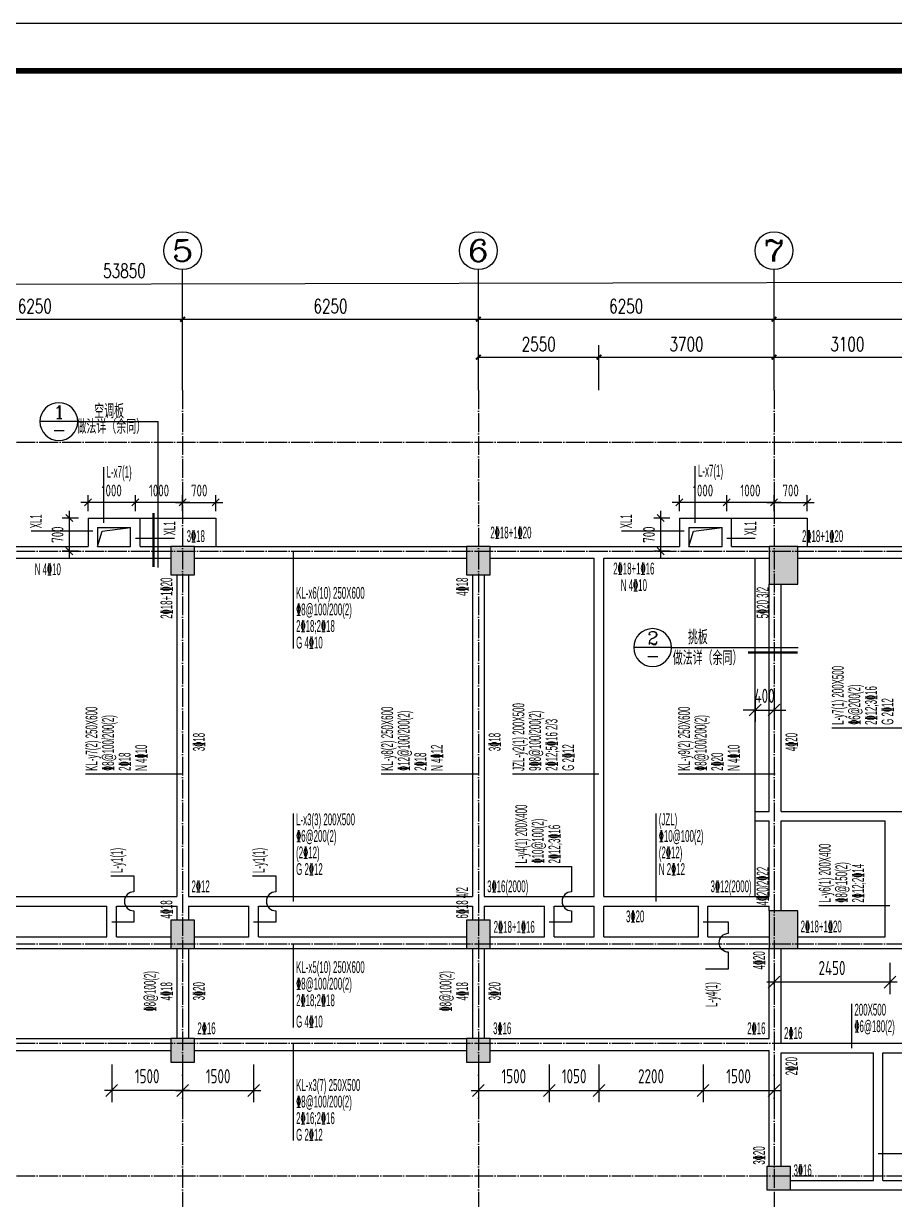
# Model space of a CAD drawing. Extents: x -441005 to 725361, y -182459 to 319313.
# Drawn here: x 317736 to 336146, y -163800 to -138950 of the extents above; entities that cross this region are included whole.
import ezdxf
from ezdxf.enums import TextEntityAlignment as Align

# ---------------------------------------------------------------- set-up
doc = ezdxf.new("R2010")
doc.units = 0
doc.header["$LTSCALE"] = 100
doc.linetypes.add('DOTE', pattern=[2.42, 2, -0.2, 0.02, -0.2])
doc.layers.get('0').update_dxf_attribs({"linetype": 'CONTINUOUS'})
doc.layers.get('Defpoints').update_dxf_attribs({"linetype": 'CONTINUOUS'})
for name, color, linetype in [('AXIS', 3, 'CONTINUOUS'), ('AXIS_TEXT', 7, 'CONTINUOUS'), ('BEAM_CON', 4, 'CONTINUOUS'), ('B挑板&檐线', 6, 'CONTINUOUS'), ('B板细部尺寸标注', 9, 'CONTINUOUS'), ('COLU', 7, 'CONTINUOUS'), ('DOTE', 8, 'DOTE'), ('D大样&索引', 7, 'CONTINUOUS'), ('D洞口边线', 6, 'CONTINUOUS'), ('图框', 7, 'CONTINUOUS'), ('尺寸标注', 3, 'CONTINUOUS'), ('梁平法1', 3, 'CONTINUOUS'), ('梁平法2', 8, 'CONTINUOUS')]:
    doc.layers.add(name, color=color, linetype=linetype)
doc.styles.add('_TCH_AXIS', font='COMPLEX', dxfattribs={"bigfont": 'GBCBIG'})
doc.styles.add('_TCH_DIM_T3', font='simplex_.ttf', dxfattribs={"width": 0.705882, "bigfont": 'GBCBIG'})
doc.styles.add('COMP', font='COMPLEX', dxfattribs={"bigfont": 'hztxt'})
doc.styles.add('COMPLEX', font='COMPLEX')
doc.styles.add('DIM_FONT', font='tssdeng.shx', dxfattribs={"width": 0.7, "bigfont": '1.shx'})
doc.styles.get("Standard").update_dxf_attribs({"font": 'tssdeng.shx', "bigfont": '1.shx'})
doc.styles.add('TSSD_Rein', font='Tssdeng.shx', dxfattribs={"width": 0.7, "bigfont": '1.shx'})
doc.styles.add('梁平法', font='xxxxx.shx', dxfattribs={"bigfont": 'dxfs.shx'})
doc.dimstyles.new('_TCH_ARCH&&100', dxfattribs={"dimtxt": 297.5, "dimasz": 100, "dimexe": 250, "dimexo": 300, "dimgap": 126.25, "dimtad": 1, "dimdec": 0, "dimzin": 0, "dimdsep": 46, "dimtxsty": '_TCH_DIM_T3', "dimblk": 'ARCHTICK', "dimcen": 0.09, "dimclrt": 7, "dimazin": 2, "dimtfac": 1, "dimtdec": 0, "dimtix": 1, "dimtmove": 2, "dimatfit": 3, "dimfxl": 0, "dimtolj": 1, "dimtzin": 0, "dimarcsym": 0})
doc.dimstyles.new('axis', dxfattribs={"dimtxt": 300, "dimasz": 1, "dimexe": 250, "dimexo": 300, "dimgap": 150, "dimtad": 1, "dimdec": 0, "dimzin": 0, "dimdsep": 46, "dimtxsty": 'Standard', "dimblk": '_DIMX', "dimcen": 0.09, "dimse1": 1, "dimse2": 1, "dimclrt": 7, "dimadec": 1, "dimazin": 0, "dimtfac": 1, "dimtdec": 0, "dimtix": 1, "dimtmove": 2, "dimatfit": 3, "dimfxl": 0, "dimtolj": 1, "dimtzin": 0, "dimarcsym": 0})
doc.dimstyles.new('normal', dxfattribs={"dimtxt": 300, "dimasz": 1, "dimexe": 250, "dimexo": 300, "dimgap": 150, "dimtad": 1, "dimdec": 0, "dimzin": 0, "dimdsep": 46, "dimtxsty": 'DIM_FONT', "dimblk": '_DIMX', "dimblk1": '_DIMX', "dimblk2": '_DIMX', "dimcen": 0.09, "dimclrt": 7, "dimadec": 0, "dimazin": 0, "dimtfac": 1, "dimtdec": 0, "dimtix": 1, "dimtmove": 2, "dimatfit": 3, "dimldrblk": '_DIMX', "dimfxl": 0, "dimtolj": 1, "dimtzin": 0, "dimarcsym": 0})

# ---------------------------------------------------------------- blocks, each defined once
blk = doc.blocks.new('_AXISO')
blk.add_circle((0, 0), 0.5)
at = {"layer": 'AXIS_TEXT', "style": 'COMPLEX', "width": 1.041667}
blk.add_attdef('A', text='', height=0.56, dxfattribs=at).set_placement((-0.25, -0.28), (0.25, -0.28), align=Align.FIT)
blk = doc.blocks.new('_ArchTick')
at = {"color": 0, "linetype": 'ByBlock', "const_width": 0.4}
blk.add_lwpolyline([(-0.5, -0.5), (0.5, 0.5)], dxfattribs=at)
blk = doc.blocks.new('*D2778')
at = {"layer": 'AXIS', "color": 0, "lineweight": -2}
for p, q in [((314850, -146700), (314850, -144950)), ((321100, -146700), (321100, -144950)), ((314850, -145200), (321100, -145200))]:
    blk.add_line(p, q, dxfattribs=at)
at = {"layer": 'Defpoints', "color": 0}
for p in [(321100, -145200), (314850, -146700), (321100, -146700)]:
    blk.add_point(p, dxfattribs=at)
at = {"layer": 'AXIS', "color": 0, "lineweight": -2, "xscale": 100, "yscale": 100, "zscale": 100, "rotation": 180}
blk.add_blockref('_ArchTick', (314850, -145200), dxfattribs=at)
at = {"layer": 'AXIS', "color": 0, "lineweight": -2, "xscale": 100, "yscale": 100, "zscale": 100}
blk.add_blockref('_ArchTick', (321100, -145200), dxfattribs=at)
at = {"layer": 'AXIS', "color": 7, "insert": (317975, -144924), "char_height": 297.5, "attachment_point": 5, "style": '_TCH_DIM_T3'}
blk.add_mtext('\\A1;6250', dxfattribs=at)
blk = doc.blocks.new('*D2779')
at = {"layer": 'AXIS', "color": 0, "lineweight": -2}
for p, q in [((321100, -146700), (321100, -144950)), ((327350, -146700), (327350, -144950)), ((321100, -145200), (327350, -145200))]:
    blk.add_line(p, q, dxfattribs=at)
at = {"layer": 'Defpoints', "color": 0}
for p in [(327350, -145200), (321100, -146700), (327350, -146700)]:
    blk.add_point(p, dxfattribs=at)
at = {"layer": 'AXIS', "color": 0, "lineweight": -2, "xscale": 100, "yscale": 100, "zscale": 100, "rotation": 180}
blk.add_blockref('_ArchTick', (321100, -145200), dxfattribs=at)
at = {"layer": 'AXIS', "color": 0, "lineweight": -2, "xscale": 100, "yscale": 100, "zscale": 100}
blk.add_blockref('_ArchTick', (327350, -145200), dxfattribs=at)
at = {"layer": 'AXIS', "color": 7, "insert": (324225, -144924), "char_height": 297.5, "attachment_point": 5, "style": '_TCH_DIM_T3'}
blk.add_mtext('\\A1;6250', dxfattribs=at)
blk = doc.blocks.new('*D2780')
at = {"layer": 'AXIS', "color": 0, "lineweight": -2}
for p, q in [((327350, -146700), (327350, -144950)), ((333600, -146700), (333600, -144950)), ((327350, -145200), (333600, -145200))]:
    blk.add_line(p, q, dxfattribs=at)
at = {"layer": 'Defpoints', "color": 0}
for p in [(333600, -145200), (327350, -146700), (333600, -146700)]:
    blk.add_point(p, dxfattribs=at)
at = {"layer": 'AXIS', "color": 0, "lineweight": -2, "xscale": 100, "yscale": 100, "zscale": 100, "rotation": 180}
blk.add_blockref('_ArchTick', (327350, -145200), dxfattribs=at)
at = {"layer": 'AXIS', "color": 0, "lineweight": -2, "xscale": 100, "yscale": 100, "zscale": 100}
blk.add_blockref('_ArchTick', (333600, -145200), dxfattribs=at)
at = {"layer": 'AXIS', "color": 7, "insert": (330475, -144924), "char_height": 297.5, "attachment_point": 5, "style": '_TCH_DIM_T3'}
blk.add_mtext('\\A1;6250', dxfattribs=at)
blk = doc.blocks.new('*D2788')
at = {"layer": 'AXIS', "color": 0, "lineweight": -2}
for p, q in [((333600, -146700), (333600, -144950)), ((340800, -146700), (340800, -144950)), ((333600, -145200), (340800, -145200))]:
    blk.add_line(p, q, dxfattribs=at)
at = {"layer": 'Defpoints', "color": 0}
for p in [(340800, -145200), (333600, -146700), (340800, -146700)]:
    blk.add_point(p, dxfattribs=at)
at = {"layer": 'AXIS', "color": 0, "lineweight": -2, "xscale": 100, "yscale": 100, "zscale": 100, "rotation": 180}
blk.add_blockref('_ArchTick', (333600, -145200), dxfattribs=at)
at = {"layer": 'AXIS', "color": 0, "lineweight": -2, "xscale": 100, "yscale": 100, "zscale": 100}
blk.add_blockref('_ArchTick', (340800, -145200), dxfattribs=at)
at = {"layer": 'AXIS', "color": 7, "insert": (337200, -144924), "char_height": 297.5, "attachment_point": 5, "style": '_TCH_DIM_T3'}
blk.add_mtext('\\A1;7200', dxfattribs=at)
blk = doc.blocks.new('A2+1_2')
at = {"layer": '图框'}
blk.add_lwpolyline([(0, 0), (89100, 0), (89100, 42000), (0, 42000)], close=True, dxfattribs=at)
at = {"layer": '图框', "const_width": 120}
blk.add_lwpolyline([(2500, 1000), (88100, 1000), (88100, 41000), (2500, 41000)], close=True, dxfattribs=at)
blk = doc.blocks.new('_OBLIQUE')
at = {"color": 0, "linetype": 'ByBlock'}
blk.add_line((-0.5, -0.5), (0.5, 0.5), dxfattribs=at)
blk = doc.blocks.new('*D2801')
at = {"layer": 'B板细部尺寸标注', "color": 0, "lineweight": -2}
for p, q in [((333200, -153250), (333200, -153707)), ((333600, -153250), (333600, -153707)), ((333200, -153457), (332950, -153457)), ((333200, -153457), (333600, -153457)), ((333600, -153457), (333850, -153457))]:
    blk.add_line(p, q, dxfattribs=at)
at = {"layer": 'Defpoints', "color": 0}
for p in [(333200, -152950), (333600, -152950), (333600, -153457)]:
    blk.add_point(p, dxfattribs=at)
at = {"layer": 'B板细部尺寸标注', "color": 0, "lineweight": -2, "xscale": 250, "yscale": 250, "zscale": 250}
blk.add_blockref('_OBLIQUE', (333200, -153457), dxfattribs=at)
at = {"layer": 'B板细部尺寸标注', "color": 0, "lineweight": -2, "xscale": 250, "yscale": 250, "zscale": 250, "rotation": 180}
blk.add_blockref('_OBLIQUE', (333600, -153457), dxfattribs=at)
at = {"layer": 'B板细部尺寸标注', "color": 7, "insert": (333400, -153157), "char_height": 300, "attachment_point": 5, "style": 'DIM_FONT'}
blk.add_mtext('\\A1;400', dxfattribs=at)
blk = doc.blocks.new('_DIMX')
blk.add_line((-150, 0), (150, 0))
at = {"const_width": 50}
blk.add_lwpolyline([(-70, -70), (70, 70)], dxfattribs=at)
blk = doc.blocks.new('*D2810')
at = {"layer": 'B板细部尺寸标注', "color": 0, "lineweight": -2}
for p, q in [((319600, -160950), (319600, -161746)), ((321100, -160950), (321100, -161746)), ((321250, -161496), (319450, -161496))]:
    blk.add_line(p, q, dxfattribs=at)
at = {"layer": 'Defpoints', "color": 0}
for p in [(319600, -160650), (321100, -160650), (319600, -161496)]:
    blk.add_point(p, dxfattribs=at)
at = {"layer": 'B板细部尺寸标注', "color": 0, "lineweight": -2, "xscale": 250, "yscale": 250, "zscale": 250, "rotation": 180}
blk.add_blockref('_OBLIQUE', (319600, -161496), dxfattribs=at)
at = {"layer": 'B板细部尺寸标注', "color": 0, "lineweight": -2, "xscale": 250, "yscale": 250, "zscale": 250}
blk.add_blockref('_OBLIQUE', (321100, -161496), dxfattribs=at)
at = {"layer": 'B板细部尺寸标注', "color": 7, "insert": (320350, -161196), "char_height": 300, "attachment_point": 5, "style": 'DIM_FONT'}
blk.add_mtext('\\A1;1500', dxfattribs=at)
blk = doc.blocks.new('*D2811')
at = {"layer": 'B板细部尺寸标注', "color": 0, "lineweight": -2}
for p, q in [((321100, -160950), (321100, -161746)), ((322600, -160950), (322600, -161746)), ((320950, -161496), (322750, -161496))]:
    blk.add_line(p, q, dxfattribs=at)
at = {"layer": 'Defpoints', "color": 0}
for p in [(321100, -160650), (322600, -160650), (322600, -161496)]:
    blk.add_point(p, dxfattribs=at)
at = {"layer": 'B板细部尺寸标注', "color": 0, "lineweight": -2, "xscale": 250, "yscale": 250, "zscale": 250, "rotation": 180}
blk.add_blockref('_OBLIQUE', (321100, -161496), dxfattribs=at)
at = {"layer": 'B板细部尺寸标注', "color": 0, "lineweight": -2, "xscale": 250, "yscale": 250, "zscale": 250}
blk.add_blockref('_OBLIQUE', (322600, -161496), dxfattribs=at)
at = {"layer": 'B板细部尺寸标注', "color": 7, "insert": (321850, -161196), "char_height": 300, "attachment_point": 5, "style": 'DIM_FONT'}
blk.add_mtext('\\A1;1500', dxfattribs=at)
blk = doc.blocks.new('*D2812')
at = {"layer": 'B板细部尺寸标注', "color": 0, "lineweight": -2}
for p, q in [((333600, -158800), (333600, -159459)), ((336050, -158800), (336050, -159459)), ((336200, -159209), (333450, -159209))]:
    blk.add_line(p, q, dxfattribs=at)
at = {"layer": 'Defpoints', "color": 0}
for p in [(333600, -158500), (336050, -158500), (333600, -159209)]:
    blk.add_point(p, dxfattribs=at)
at = {"layer": 'B板细部尺寸标注', "color": 0, "lineweight": -2, "xscale": 250, "yscale": 250, "zscale": 250, "rotation": 180}
blk.add_blockref('_OBLIQUE', (333600, -159209), dxfattribs=at)
at = {"layer": 'B板细部尺寸标注', "color": 0, "lineweight": -2, "xscale": 250, "yscale": 250, "zscale": 250}
blk.add_blockref('_OBLIQUE', (336050, -159209), dxfattribs=at)
at = {"layer": 'B板细部尺寸标注', "color": 7, "insert": (334825, -158909), "char_height": 300, "attachment_point": 5, "style": 'DIM_FONT'}
blk.add_mtext('\\A1;2450', dxfattribs=at)
blk = doc.blocks.new('*D2814')
at = {"layer": 'AXIS', "color": 0, "lineweight": -2}
for p, q in [((292950, -146700), (292945, -144250)), ((346800, -146600), (346795, -144150)), ((292946, -144500), (346796, -144400))]:
    blk.add_line(p, q, dxfattribs=at)
at = {"layer": 'Defpoints', "color": 0}
for p in [(346796, -144400), (346800, -146600), (292950, -146700)]:
    blk.add_point(p, dxfattribs=at)
at = {"layer": 'AXIS', "color": 0, "lineweight": -2, "xscale": 100, "yscale": 100, "zscale": 100}
for p, rotation in [((346796, -144400), 0.106398725444702), ((292946, -144500), 180.1063987254447)]:
    blk.add_blockref('_ArchTick', p, dxfattribs=dict(at, rotation=rotation))
at = {"layer": 'AXIS', "color": 7, "insert": (319870, -144174), "char_height": 297.5, "attachment_point": 5, "rotation": 0.1064, "style": '_TCH_DIM_T3'}
blk.add_mtext('\\A1;53850', dxfattribs=at)
blk = doc.blocks.new('*D2816')
at = {"layer": 'AXIS', "color": 0, "lineweight": -2}
for p, q in [((327350, -146700), (327350, -145750)), ((329900, -146700), (329900, -145750)), ((327350, -146000), (329900, -146000))]:
    blk.add_line(p, q, dxfattribs=at)
at = {"layer": 'Defpoints', "color": 0}
for p in [(329900, -146000), (327350, -146700), (329900, -146700)]:
    blk.add_point(p, dxfattribs=at)
at = {"layer": 'AXIS', "color": 0, "lineweight": -2, "xscale": 100, "yscale": 100, "zscale": 100, "rotation": 180}
blk.add_blockref('_ArchTick', (327350, -146000), dxfattribs=at)
at = {"layer": 'AXIS', "color": 0, "lineweight": -2, "xscale": 100, "yscale": 100, "zscale": 100}
blk.add_blockref('_ArchTick', (329900, -146000), dxfattribs=at)
at = {"layer": 'AXIS', "color": 7, "insert": (328625, -145724), "char_height": 297.5, "attachment_point": 5, "style": '_TCH_DIM_T3'}
blk.add_mtext('\\A1;2550', dxfattribs=at)
blk = doc.blocks.new('*D2817')
at = {"layer": 'AXIS', "color": 0, "lineweight": -2}
for p, q in [((329900, -146700), (329900, -145750)), ((333600, -146700), (333600, -145750)), ((329900, -146000), (333600, -146000))]:
    blk.add_line(p, q, dxfattribs=at)
at = {"layer": 'Defpoints', "color": 0}
for p in [(333600, -146000), (329900, -146700), (333600, -146700)]:
    blk.add_point(p, dxfattribs=at)
at = {"layer": 'AXIS', "color": 0, "lineweight": -2, "xscale": 100, "yscale": 100, "zscale": 100, "rotation": 180}
blk.add_blockref('_ArchTick', (329900, -146000), dxfattribs=at)
at = {"layer": 'AXIS', "color": 0, "lineweight": -2, "xscale": 100, "yscale": 100, "zscale": 100}
blk.add_blockref('_ArchTick', (333600, -146000), dxfattribs=at)
at = {"layer": 'AXIS', "color": 7, "insert": (331750, -145724), "char_height": 297.5, "attachment_point": 5, "style": '_TCH_DIM_T3'}
blk.add_mtext('\\A1;3700', dxfattribs=at)
blk = doc.blocks.new('*D2818')
at = {"layer": 'AXIS', "color": 0, "lineweight": -2}
for p, q in [((333600, -146700), (333600, -145750)), ((336700, -146700), (336700, -145750)), ((333600, -146000), (336700, -146000))]:
    blk.add_line(p, q, dxfattribs=at)
at = {"layer": 'Defpoints', "color": 0}
for p in [(336700, -146000), (333600, -146700), (336700, -146700)]:
    blk.add_point(p, dxfattribs=at)
at = {"layer": 'AXIS', "color": 0, "lineweight": -2, "xscale": 100, "yscale": 100, "zscale": 100, "rotation": 180}
blk.add_blockref('_ArchTick', (333600, -146000), dxfattribs=at)
at = {"layer": 'AXIS', "color": 0, "lineweight": -2, "xscale": 100, "yscale": 100, "zscale": 100}
blk.add_blockref('_ArchTick', (336700, -146000), dxfattribs=at)
at = {"layer": 'AXIS', "color": 7, "insert": (335150, -145724), "char_height": 297.5, "attachment_point": 5, "style": '_TCH_DIM_T3'}
blk.add_mtext('\\A1;3100', dxfattribs=at)
blk = doc.blocks.new('*D2822')
at = {"layer": 'B板细部尺寸标注', "color": 0, "lineweight": -2}
for p, q in [((327350, -160950), (327350, -161746)), ((328850, -160950), (328850, -161746)), ((327200, -161496), (329000, -161496))]:
    blk.add_line(p, q, dxfattribs=at)
at = {"layer": 'Defpoints', "color": 0}
for p in [(327350, -160650), (328850, -160650), (328850, -161496)]:
    blk.add_point(p, dxfattribs=at)
at = {"layer": 'B板细部尺寸标注', "color": 0, "lineweight": -2, "xscale": 250, "yscale": 250, "zscale": 250, "rotation": 180}
blk.add_blockref('_OBLIQUE', (327350, -161496), dxfattribs=at)
at = {"layer": 'B板细部尺寸标注', "color": 0, "lineweight": -2, "xscale": 250, "yscale": 250, "zscale": 250}
blk.add_blockref('_OBLIQUE', (328850, -161496), dxfattribs=at)
at = {"layer": 'B板细部尺寸标注', "color": 7, "insert": (328100, -161196), "char_height": 300, "attachment_point": 5, "style": 'DIM_FONT'}
blk.add_mtext('\\A1;1500', dxfattribs=at)
blk = doc.blocks.new('*D2823')
at = {"layer": 'B板细部尺寸标注', "color": 0, "lineweight": -2}
for p, q in [((328850, -160950), (328850, -161746)), ((329900, -160950), (329900, -161746)), ((328700, -161496), (330050, -161496))]:
    blk.add_line(p, q, dxfattribs=at)
at = {"layer": 'Defpoints', "color": 0}
for p in [(328850, -160650), (329900, -160650), (329900, -161496)]:
    blk.add_point(p, dxfattribs=at)
at = {"layer": 'B板细部尺寸标注', "color": 0, "lineweight": -2, "xscale": 250, "yscale": 250, "zscale": 250, "rotation": 180}
blk.add_blockref('_OBLIQUE', (328850, -161496), dxfattribs=at)
at = {"layer": 'B板细部尺寸标注', "color": 0, "lineweight": -2, "xscale": 250, "yscale": 250, "zscale": 250}
blk.add_blockref('_OBLIQUE', (329900, -161496), dxfattribs=at)
at = {"layer": 'B板细部尺寸标注', "color": 7, "insert": (329375, -161196), "char_height": 300, "attachment_point": 5, "style": 'DIM_FONT'}
blk.add_mtext('\\A1;1050', dxfattribs=at)
blk = doc.blocks.new('*D2824')
at = {"layer": 'B板细部尺寸标注', "color": 0, "lineweight": -2}
for p, q in [((329900, -160950), (329900, -161746)), ((332100, -160950), (332100, -161746)), ((329750, -161496), (332250, -161496))]:
    blk.add_line(p, q, dxfattribs=at)
at = {"layer": 'Defpoints', "color": 0}
for p in [(329900, -160650), (332100, -160650), (332100, -161496)]:
    blk.add_point(p, dxfattribs=at)
at = {"layer": 'B板细部尺寸标注', "color": 0, "lineweight": -2, "xscale": 250, "yscale": 250, "zscale": 250, "rotation": 180}
blk.add_blockref('_OBLIQUE', (329900, -161496), dxfattribs=at)
at = {"layer": 'B板细部尺寸标注', "color": 0, "lineweight": -2, "xscale": 250, "yscale": 250, "zscale": 250}
blk.add_blockref('_OBLIQUE', (332100, -161496), dxfattribs=at)
at = {"layer": 'B板细部尺寸标注', "color": 7, "insert": (331000, -161196), "char_height": 300, "attachment_point": 5, "style": 'DIM_FONT'}
blk.add_mtext('\\A1;2200', dxfattribs=at)
blk = doc.blocks.new('*D2825')
at = {"layer": 'B板细部尺寸标注', "color": 0, "lineweight": -2}
for p, q in [((332100, -160950), (332100, -161746)), ((333600, -160950), (333600, -161746)), ((331950, -161496), (333750, -161496))]:
    blk.add_line(p, q, dxfattribs=at)
at = {"layer": 'Defpoints', "color": 0}
for p in [(332100, -160650), (333600, -160650), (333600, -161496)]:
    blk.add_point(p, dxfattribs=at)
at = {"layer": 'B板细部尺寸标注', "color": 0, "lineweight": -2, "xscale": 250, "yscale": 250, "zscale": 250, "rotation": 180}
blk.add_blockref('_OBLIQUE', (332100, -161496), dxfattribs=at)
at = {"layer": 'B板细部尺寸标注', "color": 0, "lineweight": -2, "xscale": 250, "yscale": 250, "zscale": 250}
blk.add_blockref('_OBLIQUE', (333600, -161496), dxfattribs=at)
at = {"layer": 'B板细部尺寸标注', "color": 7, "insert": (332850, -161196), "char_height": 300, "attachment_point": 5, "style": 'DIM_FONT'}
blk.add_mtext('\\A1;1500', dxfattribs=at)
blk = doc.blocks.new('A$C000F6301')
at = {"layer": 'D大样&索引', "color": 6}
blk.add_line((0, 0), (800, 0), dxfattribs=at)
blk.add_circle((400, 0), 400, dxfattribs=at)
blk = doc.blocks.new('*D2837')
at = {"layer": 'Defpoints', "color": 0}
for p in [(318706, -149400), (319200, -149400), (319200, -150100)]:
    blk.add_point(p, dxfattribs=at)
at = {"layer": '尺寸标注', "color": 0, "lineweight": -2}
for p, q in [((318706, -150250), (318706, -149250)), ((318900, -149400), (318556, -149400)), ((318900, -150100), (318556, -150100))]:
    blk.add_line(p, q, dxfattribs=at)
at = {"layer": '尺寸标注', "color": 0, "lineweight": -2, "xscale": 150, "yscale": 150, "zscale": 150}
for p, rotation in [((318706, -149400), 90), ((318706, -150100), 270)]:
    blk.add_blockref('_OBLIQUE', p, dxfattribs=dict(at, rotation=rotation))
at = {"layer": '尺寸标注', "color": 7, "insert": (318456, -149750), "char_height": 250, "attachment_point": 5, "rotation": 90, "style": 'DIM_FONT'}
blk.add_mtext('\\A1;700', dxfattribs=at)
blk = doc.blocks.new('*D2838')
at = {"layer": 'Defpoints', "color": 0}
for p in [(321800, -149069), (321100, -149557), (321800, -149557)]:
    blk.add_point(p, dxfattribs=at)
at = {"layer": '尺寸标注', "color": 0, "lineweight": -2}
for p, q in [((320950, -149069), (321950, -149069)), ((321100, -149257), (321100, -148919)), ((321800, -149257), (321800, -148919))]:
    blk.add_line(p, q, dxfattribs=at)
at = {"layer": '尺寸标注', "color": 0, "lineweight": -2, "xscale": 150, "yscale": 150, "zscale": 150, "rotation": 180}
blk.add_blockref('_OBLIQUE', (321100, -149069), dxfattribs=at)
at = {"layer": '尺寸标注', "color": 0, "lineweight": -2, "xscale": 150, "yscale": 150, "zscale": 150}
blk.add_blockref('_OBLIQUE', (321800, -149069), dxfattribs=at)
at = {"layer": '尺寸标注', "color": 7, "insert": (321450, -148819), "char_height": 250, "attachment_point": 5, "style": 'DIM_FONT'}
blk.add_mtext('\\A1;700', dxfattribs=at)
blk = doc.blocks.new('*D2839')
at = {"layer": 'Defpoints', "color": 0}
for p in [(320100, -149069), (320100, -149557), (321100, -149557)]:
    blk.add_point(p, dxfattribs=at)
at = {"layer": '尺寸标注', "color": 0, "lineweight": -2}
for p, q in [((321250, -149069), (319950, -149069)), ((320100, -149257), (320100, -148919)), ((321100, -149257), (321100, -148919))]:
    blk.add_line(p, q, dxfattribs=at)
at = {"layer": '尺寸标注', "color": 0, "lineweight": -2, "xscale": 150, "yscale": 150, "zscale": 150, "rotation": 180}
blk.add_blockref('_OBLIQUE', (320100, -149069), dxfattribs=at)
at = {"layer": '尺寸标注', "color": 0, "lineweight": -2, "xscale": 150, "yscale": 150, "zscale": 150}
blk.add_blockref('_OBLIQUE', (321100, -149069), dxfattribs=at)
at = {"layer": '尺寸标注', "color": 7, "insert": (320600, -148819), "char_height": 250, "attachment_point": 5, "style": 'DIM_FONT'}
blk.add_mtext('\\A1;1000', dxfattribs=at)
blk = doc.blocks.new('*D2840')
at = {"layer": 'Defpoints', "color": 0}
for p in [(319100, -149069), (319100, -149557), (320100, -149557)]:
    blk.add_point(p, dxfattribs=at)
at = {"layer": '尺寸标注', "color": 0, "lineweight": -2}
for p, q in [((320250, -149069), (318950, -149069)), ((319100, -149257), (319100, -148919)), ((320100, -149257), (320100, -148919))]:
    blk.add_line(p, q, dxfattribs=at)
at = {"layer": '尺寸标注', "color": 0, "lineweight": -2, "xscale": 150, "yscale": 150, "zscale": 150, "rotation": 180}
blk.add_blockref('_OBLIQUE', (319100, -149069), dxfattribs=at)
at = {"layer": '尺寸标注', "color": 0, "lineweight": -2, "xscale": 150, "yscale": 150, "zscale": 150}
blk.add_blockref('_OBLIQUE', (320100, -149069), dxfattribs=at)
at = {"layer": '尺寸标注', "color": 7, "insert": (319600, -148819), "char_height": 250, "attachment_point": 5, "style": 'DIM_FONT'}
blk.add_mtext('\\A1;1000', dxfattribs=at)
blk = doc.blocks.new('*D2841')
at = {"layer": 'Defpoints', "color": 0}
for p in [(331206, -149400), (331700, -149400), (331700, -150100)]:
    blk.add_point(p, dxfattribs=at)
at = {"layer": '尺寸标注', "color": 0, "lineweight": -2}
for p, q in [((331206, -150250), (331206, -149250)), ((331400, -149400), (331056, -149400)), ((331400, -150100), (331056, -150100))]:
    blk.add_line(p, q, dxfattribs=at)
at = {"layer": '尺寸标注', "color": 0, "lineweight": -2, "xscale": 150, "yscale": 150, "zscale": 150}
for p, rotation in [((331206, -149400), 90), ((331206, -150100), 270)]:
    blk.add_blockref('_OBLIQUE', p, dxfattribs=dict(at, rotation=rotation))
at = {"layer": '尺寸标注', "color": 7, "insert": (330956, -149750), "char_height": 250, "attachment_point": 5, "rotation": 90, "style": 'DIM_FONT'}
blk.add_mtext('\\A1;700', dxfattribs=at)
blk = doc.blocks.new('*D2842')
at = {"layer": 'Defpoints', "color": 0}
for p in [(334300, -149069), (333600, -149557), (334300, -149557)]:
    blk.add_point(p, dxfattribs=at)
at = {"layer": '尺寸标注', "color": 0, "lineweight": -2}
for p, q in [((333450, -149069), (334450, -149069)), ((333600, -149257), (333600, -148919)), ((334300, -149257), (334300, -148919))]:
    blk.add_line(p, q, dxfattribs=at)
at = {"layer": '尺寸标注', "color": 0, "lineweight": -2, "xscale": 150, "yscale": 150, "zscale": 150, "rotation": 180}
blk.add_blockref('_OBLIQUE', (333600, -149069), dxfattribs=at)
at = {"layer": '尺寸标注', "color": 0, "lineweight": -2, "xscale": 150, "yscale": 150, "zscale": 150}
blk.add_blockref('_OBLIQUE', (334300, -149069), dxfattribs=at)
at = {"layer": '尺寸标注', "color": 7, "insert": (333950, -148819), "char_height": 250, "attachment_point": 5, "style": 'DIM_FONT'}
blk.add_mtext('\\A1;700', dxfattribs=at)
blk = doc.blocks.new('*D2843')
at = {"layer": 'Defpoints', "color": 0}
for p in [(332600, -149069), (332600, -149557), (333600, -149557)]:
    blk.add_point(p, dxfattribs=at)
at = {"layer": '尺寸标注', "color": 0, "lineweight": -2}
for p, q in [((333750, -149069), (332450, -149069)), ((332600, -149257), (332600, -148919)), ((333600, -149257), (333600, -148919))]:
    blk.add_line(p, q, dxfattribs=at)
at = {"layer": '尺寸标注', "color": 0, "lineweight": -2, "xscale": 150, "yscale": 150, "zscale": 150, "rotation": 180}
blk.add_blockref('_OBLIQUE', (332600, -149069), dxfattribs=at)
at = {"layer": '尺寸标注', "color": 0, "lineweight": -2, "xscale": 150, "yscale": 150, "zscale": 150}
blk.add_blockref('_OBLIQUE', (333600, -149069), dxfattribs=at)
at = {"layer": '尺寸标注', "color": 7, "insert": (333100, -148819), "char_height": 250, "attachment_point": 5, "style": 'DIM_FONT'}
blk.add_mtext('\\A1;1000', dxfattribs=at)
blk = doc.blocks.new('*D2844')
at = {"layer": 'Defpoints', "color": 0}
for p in [(331600, -149069), (331600, -149557), (332600, -149557)]:
    blk.add_point(p, dxfattribs=at)
at = {"layer": '尺寸标注', "color": 0, "lineweight": -2}
for p, q in [((332750, -149069), (331450, -149069)), ((331600, -149257), (331600, -148919)), ((332600, -149257), (332600, -148919))]:
    blk.add_line(p, q, dxfattribs=at)
at = {"layer": '尺寸标注', "color": 0, "lineweight": -2, "xscale": 150, "yscale": 150, "zscale": 150, "rotation": 180}
blk.add_blockref('_OBLIQUE', (331600, -149069), dxfattribs=at)
at = {"layer": '尺寸标注', "color": 0, "lineweight": -2, "xscale": 150, "yscale": 150, "zscale": 150}
blk.add_blockref('_OBLIQUE', (332600, -149069), dxfattribs=at)
at = {"layer": '尺寸标注', "color": 7, "insert": (332100, -148819), "char_height": 250, "attachment_point": 5, "style": 'DIM_FONT'}
blk.add_mtext('\\A1;1000', dxfattribs=at)

msp = doc.modelspace()

# ---------------------------------------------------------------- hatches: boundary and pattern name
at = {"layer": 'COLU'}
for points in [[(321350, -150600), (321350, -150000), (320850, -150000), (320850, -150600)], [(327600, -150600), (327600, -150000), (327100, -150000), (327100, -150600)], [(334100, -150800), (334100, -150000), (333500, -150000), (333500, -150800)], [(334100, -158500), (334100, -157700), (333500, -157700), (333500, -158500)], [(321350, -158500), (321350, -157900), (320850, -157900), (320850, -158500)], [(327600, -158500), (327600, -157900), (327100, -157900), (327100, -158500)], [(321350, -160900), (321350, -160400), (320850, -160400), (320850, -160900)], [(327600, -160900), (327600, -160400), (327100, -160400), (327100, -160900)], [(333950, -163600), (333950, -163100), (333450, -163100), (333450, -163600)]]:
    msp.add_hatch(color=251, dxfattribs=at).paths.add_polyline_path(points)

# ---------------------------------------------------------------- linework, layer by layer
at = {"layer": 'AXIS'}
for p, q in [((321100, -146700), (321100, -144150)), ((327350, -146700), (327350, -144150)), ((333600, -146700), (333600, -144150))]:
    msp.add_line(p, q, dxfattribs=at)
at = {"layer": 'BEAM_CON'}
for p, q in [((319100, -149400), (320200, -149400)), ((319100, -149400), (319100, -150000)), ((320200, -150000), (320200, -149400)), ((331600, -149400), (332700, -149400)), ((331600, -149400), (331600, -150000)), ((332700, -150000), (332700, -149400)), ((319300, -149600), (320000, -149600)), ((319300, -149600), (319300, -150000)), ((320000, -150000), (320000, -149600)), ((331800, -149600), (332500, -149600)), ((331800, -149600), (331800, -150000)), ((332500, -150000), (332500, -149600)), ((315100, -150000), (319100, -150000)), ((319300, -150000), (320000, -150000)), ((320200, -150000), (320850, -150000)), ((321350, -150000), (327100, -150000)), ((327600, -150000), (331600, -150000)), ((331800, -150000), (332500, -150000)), ((332700, -150000), (333500, -150000)), ((334100, -150000), (340300, -150000)), ((315100, -150250), (320850, -150250)), ((321350, -150250), (327100, -150250)), ((327600, -150250), (329800, -150250)), ((329800, -157400), (329800, -150250)), ((330000, -157400), (330000, -150250)), ((330000, -150250), (333500, -150250)), ((334100, -150250), (336600, -150250)), ((320975, -150600), (320975, -157400)), ((321225, -150600), (321225, -157400)), ((327225, -150600), (327225, -157400)), ((327475, -150600), (327475, -157400)), ((333500, -155600), (333500, -150800)), ((333750, -155600), (333750, -150800)), ((333200, -155600), (333500, -155600)), ((333200, -155800), (333200, -155600)), ((333200, -155800), (333500, -155800)), ((333500, -157400), (333500, -155800)), ((333750, -155600), (336600, -155600)), ((333750, -155800), (335950, -155800)), ((333750, -157700), (333750, -155800)), ((335950, -158250), (335950, -155800)), ((314975, -157400), (320975, -157400)), ((321225, -157400), (327225, -157400)), ((327475, -157400), (329800, -157400)), ((330000, -157400), (333500, -157400)), ((314975, -157600), (319500, -157600)), ((319500, -158250), (319500, -157600)), ((319700, -158250), (319700, -157600)), ((319700, -157600), (320975, -157600)), ((320975, -157600), (320975, -157900)), ((321225, -157600), (321225, -157900)), ((321225, -157600), (322500, -157600)), ((322500, -158250), (322500, -157600)), ((322700, -158250), (322700, -157600)), ((322700, -157600), (327225, -157600)), ((327225, -157600), (327225, -157900)), ((327475, -157600), (327475, -157900)), ((327475, -157600), (328750, -157600)), ((328750, -158250), (328750, -157600)), ((328950, -158250), (328950, -157600)), ((328950, -157600), (329800, -157600)), ((329800, -158250), (329800, -157600)), ((330000, -158250), (330000, -157600)), ((330000, -157600), (332000, -157600)), ((332000, -158250), (332000, -157600)), ((332200, -157600), (333500, -157600)), ((332200, -158250), (332200, -157600)), ((333500, -157700), (333500, -157600)), ((315100, -158250), (319500, -158250)), ((319700, -158250), (320850, -158250)), ((321350, -158250), (322500, -158250)), ((322700, -158250), (327100, -158250)), ((327600, -158250), (328750, -158250)), ((328950, -158250), (329800, -158250)), ((330000, -158250), (332000, -158250)), ((332200, -158250), (333500, -158250)), ((334100, -158250), (335950, -158250)), ((315100, -158500), (320850, -158500)), ((320975, -158500), (320975, -160400)), ((321225, -158500), (321225, -160400)), ((321350, -158500), (327100, -158500)), ((327225, -158500), (327225, -160400)), ((327475, -158500), (327475, -160400)), ((327600, -158500), (333500, -158500)), ((333500, -160400), (333500, -158500)), ((333750, -160500), (333750, -158500)), ((334100, -158500), (339350, -158500)), ((314950, -160400), (320850, -160400)), ((321350, -160400), (327100, -160400)), ((327600, -160400), (333500, -160400)), ((333750, -160500), (339350, -160500)), ((314950, -160650), (320850, -160650)), ((321350, -160650), (327100, -160650)), ((327600, -160650), (333500, -160650)), ((333500, -163100), (333500, -160650)), ((333750, -160700), (335700, -160700)), ((333750, -163100), (333750, -160700)), ((335700, -163400), (335700, -160700)), ((335900, -163400), (335900, -160700)), ((335900, -160700), (339350, -160700)), ((333950, -163400), (335700, -163400)), ((335900, -163400), (339100, -163400)), ((333950, -163600), (339100, -163600))]:
    msp.add_line(p, q, dxfattribs=at)
at = {"layer": 'B挑板&檐线'}
msp.add_line((333200, -157400), (333200, -150250), dxfattribs=at)
for points in [[(320200, -150000), (320200, -149400), (321800, -149400), (321800, -150000)], [(332700, -150000), (332700, -149400), (334300, -149400), (334300, -150000)]]:
    msp.add_lwpolyline(points, dxfattribs=at)
at = {"layer": 'COLU'}
for points in [[(321350, -150600), (321350, -150000), (320850, -150000), (320850, -150600)], [(327600, -150600), (327600, -150000), (327100, -150000), (327100, -150600)], [(334100, -150800), (334100, -150000), (333500, -150000), (333500, -150800)], [(334100, -158500), (334100, -157700), (333500, -157700), (333500, -158500)], [(321350, -158500), (321350, -157900), (320850, -157900), (320850, -158500)], [(327600, -158500), (327600, -157900), (327100, -157900), (327100, -158500)], [(321350, -160900), (321350, -160400), (320850, -160400), (320850, -160900)], [(327600, -160900), (327600, -160400), (327100, -160400), (327100, -160900)], [(333950, -163600), (333950, -163100), (333450, -163100), (333450, -163600)]]:
    msp.add_lwpolyline(points, close=True, dxfattribs=at)
at = {"layer": 'DOTE', "ltscale": 2}
for p, q in [((321100, -146700), (321100, -164700)), ((327350, -146700), (327350, -164700)), ((333600, -146700), (333600, -164700)), ((291450, -147800), (348800, -147800)), ((291450, -150100), (348800, -150100)), ((291450, -158400), (348800, -158400)), ((291450, -160500), (348800, -160500)), ((291450, -163300), (348800, -163300))]:
    msp.add_line(p, q, dxfattribs=at)
at = {"layer": 'D大样&索引', "color": 6}
for p, q in [((318883.1, -147362.5), (320585.3, -147362.5)), ((320585.3, -150446.6), (320585.3, -147362.5)), ((331433.1, -152137.5), (334110.3, -152137.5))]:
    msp.add_line(p, q, dxfattribs=at)
at = {"layer": 'D大样&索引', "color": 6, "const_width": 50}
for points in [[(320481.5, -149291.1), (320481.5, -150436.3)], [(334100, -152241.4), (333050, -152241.4)]]:
    msp.add_lwpolyline(points, dxfattribs=at)
at = {"layer": 'D洞口边线'}
for points in [[(319300, -150000), (319395.8, -149679.2), (320000, -149600)], [(331800, -150000), (331895.8, -149679.2), (332500, -149600)]]:
    msp.add_lwpolyline(points, dxfattribs=at)
at = {"layer": '梁平法1'}
for p, q in [((323437.6, -150100), (323437.6, -152154.8)), ((323437.6, -155643.2), (323437.6, -157500)), ((331104, -155643.2), (331104, -157500)), ((323437.6, -158400), (323437.6, -160163.3)), ((335238, -159663.8), (335238, -160600)), ((323437.6, -160500), (323437.6, -162554.8))]:
    msp.add_line(p, q, dxfattribs=at)
at = {"layer": '梁平法2', "color": 6}
for p, q in [((319430.8, -149500), (319430.8, -148326.6)), ((331930.8, -149500), (331930.8, -148301.6)), ((319200, -149680.2), (317901.6, -149680.2)), ((320928.5, -149830.2), (320100, -149830.2)), ((331700, -149680.2), (330376.6, -149680.2)), ((333203.5, -149830.2), (332600, -149830.2)), ((334820.2, -153830.9), (336700, -153830.9)), ((319045.2, -154803.4), (321100, -154803.4)), ((325295.2, -154803.4), (327350, -154803.4)), ((328070.2, -154803.4), (329900, -154803.4)), ((331570.2, -154803.4), (333625, -154803.4)), ((334545.2, -157587.5), (336050, -157587.5)), ((337257.7, -162837.5), (335800, -162837.5))]:
    msp.add_line(p, q, dxfattribs=at)
for points in [[(328128.6, -156760.9), (329319.5, -156760.9), (329319.5, -157300, 1), (329319.5, -157700), (329319.5, -157941.9), (328850, -157941.9)], [(319578.6, -156960.9), (320069.5, -156960.9), (320069.5, -157300, 1), (320069.5, -157700), (320069.5, -157941.9), (319600, -157941.9)], [(322578.6, -156960.9), (323069.5, -156960.9), (323069.5, -157300, 1), (323069.5, -157700), (323069.5, -157941.9), (322600, -157941.9)], [(332148.8, -158922.9), (332639.7, -158922.9), (332639.7, -158575, -1), (332639.7, -158175), (332639.7, -157941.9), (332100, -157941.9)]]:
    msp.add_lwpolyline(points, format="xyb", dxfattribs=at)

# ---------------------------------------------------------------- block references
msp.add_blockref('A2+1_2', (284450, -180950))
at = {"layer": 'AXIS'}
ref = msp.add_blockref('_AXISO', (321100, -143750), dxfattribs=dict(at, xscale=800, yscale=800, zscale=800))
ref.add_attrib('A', '5', dxfattribs={"layer": 'AXIS_TEXT', "height": 452.5, "style": '_TCH_AXIS', "width": 1.5}).set_placement((320873.7, -143976.3), (321326.3, -143976.3), align=Align.FIT)
ref = msp.add_blockref('_AXISO', (327350, -143750), dxfattribs=dict(at, xscale=800, yscale=800, zscale=800))
ref.add_attrib('A', '6', dxfattribs={"layer": 'AXIS_TEXT', "height": 452.5, "style": '_TCH_AXIS', "width": 1.5}).set_placement((327123.7, -143976.3), (327576.3, -143976.3), align=Align.FIT)
ref = msp.add_blockref('_AXISO', (333600, -143750), dxfattribs=dict(at, xscale=800, yscale=800, zscale=800))
ref.add_attrib('A', '7', dxfattribs={"layer": 'AXIS_TEXT', "height": 452.5, "style": '_TCH_AXIS', "width": 1.5}).set_placement((333373.7, -143976.3), (333826.3, -143976.3), align=Align.FIT)
at = {"layer": 'D大样&索引', "xscale": -1}
for p in [(318883.1, -147362.5), (331433.1, -152137.5)]:
    msp.add_blockref('A$C000F6301', p, dxfattribs=at)

# ---------------------------------------------------------------- texts
at = {"layer": 'D大样&索引', "color": 6, "style": 'COMP'}
for s, p in [('1', (318490.5, -147298.8)), ('-', (318488.3, -147667.1)), ('2', (331040.5, -152073.8)), ('-', (331038.3, -152442.1))]:
    msp.add_text(s, height=275, dxfattribs=at).set_placement(p, align=Align.CENTER)
at = {"layer": 'D大样&索引', "color": 6, "style": 'TSSD_Rein', "width": 0.7}
for s, p in [('空调板', (319229.5, -147291.8)), ('挑板', (331779.5, -152066.8)), ('做法详（余同）', (331460, -152508.7))]:
    msp.add_text(s, height=300, dxfattribs=at).set_placement(p)
msp.add_text('做法详（余同）', height=300, dxfattribs=at).set_placement((319592.1, -147708.7), align=Align.BOTTOM_CENTER)
at = {"layer": '梁平法1', "style": '梁平法', "width": 0.5}
msp.add_text('2%%13218+1%%13220', height=250, dxfattribs=at).set_placement((328038.5, -149907.2), align=Align.BOTTOM_CENTER)
for s, p in [('3%%13218', (321570.1, -149907.2)), ('3%%13212(2000)', (333126.6, -157307.2)), ('2%%13216', (333420.1, -160307.2))]:
    msp.add_text(s, height=250, dxfattribs=at).set_placement(p, align=Align.RIGHT)
for s, p in [('2%%13218+1%%13220', (334191.6, -149907.2)), ('N 4%%13210', (317973.2, -150606.6)), ('KL-x6(10) 250X600', (323498.2, -151106.6)), ('%%1328@100/200(2)', (323498.2, -151456.6)), ('2%%13218;2%%13218', (323498.2, -151806.6)), ('G 4%%13210', (323498.2, -152156.6)), ('L-x3(3) 200X500', (323498.2, -155893.6)), ('(JZL)', (331164.6, -155893.6)), ('%%1326@200(2)', (323498.2, -156243.6)), ('%%13210@100(2)', (331164.6, -156243.6)), ('(2%%13212)', (323498.2, -156593.6)), ('(2%%13212)', (331164.6, -156593.6)), ('G 2%%13212', (323498.2, -156943.6)), ('N 2%%13212', (331164.6, -156943.6)), ('2%%13212', (321286.6, -157307.2)), ('3%%13216(2000)', (327536.6, -157307.2)), ('2%%13218+1%%13216', (327673.2, -158165.1)), ('2%%13218+1%%13220', (334161.6, -158157.2)), ('KL-x5(10) 250X600', (323498.2, -159015.1)), ('%%1328@100/200(2)', (323498.2, -159365.1)), ('2%%13218;2%%13218', (323498.2, -159715.1)), ('200X500', (335298.6, -159914.2)), ('G 4%%13210', (323498.2, -160165.1)), ('%%1326@180(2)', (335298.6, -160264.2)), ('2%%13216', (321411.6, -160307.2)), ('3%%13216', (327661.6, -160307.2)), ('2%%13216', (333811.6, -160407.2)), ('KL-x3(7) 250X500', (323498.2, -161506.6)), ('%%1328@100/200(2)', (323498.2, -161856.6)), ('2%%13216;2%%13216', (323498.2, -162206.6)), ('G 2%%13212', (323498.2, -162556.6)), ('3%%13216', (334011.6, -163307.2))]:
    msp.add_text(s, height=250, dxfattribs=at).set_placement(p)
for s, p in [('2%%13218+1%%13216', (330637, -150592.8)), ('N 4%%13210', (330637, -150942.8)), ('3%%13220', (330664.6, -157942.8))]:
    msp.add_text(s, height=250, dxfattribs=at).set_placement(p, align=Align.CENTER)
at = {"layer": '梁平法2', "color": 6, "style": '梁平法', "width": 0.5}
for p in [(319493.3, -148547.8), (331993.3, -148522.8)]:
    msp.add_text('L-x7(1)', height=250, dxfattribs=at).set_placement(p)
for s, p in [('XL1', (318122.8, -149617.7)), ('XL1', (330597.8, -149617.7)), ('XL1', (320947.8, -149767.7)), ('XL1', (333222.8, -149767.7)), ('L-y7(1) 200X500', (335072.8, -153770.3)), ('%%1326@200(2)', (335422.8, -153770.3)), ('2%%13212;3%%13216', (335772.8, -153770.3)), ('JZL-y2(1) 200X500', (328322.8, -154742.7)), ('G 2%%13212', (336122.8, -153770.3)), ('KL-y7(2) 250X600', (319297.8, -154742.7)), ('%%1328@100/200(2)', (319647.8, -154742.7)), ('KL-y8(2) 250X600', (325547.8, -154742.7)), ('%%13212@100/200(2)', (325897.8, -154742.7)), ('9%%1328@100/200(2)', (328672.8, -154742.7)), ('KL-y9(2) 250X600', (331822.8, -154742.7)), ('%%1328@100/200(2)', (332172.8, -154742.7)), ('2%%13212;5%%13216 2/3', (329022.8, -154742.7)), ('N 4%%13210', (320347.8, -154742.7)), ('N 4%%13212', (326597.8, -154742.7)), ('G 2%%13212', (329372.8, -154742.7)), ('N 4%%13210', (332872.8, -154742.7)), ('2%%13218', (319997.8, -154742.7)), ('2%%13218', (326247.8, -154742.7)), ('2%%13220', (332522.8, -154742.7)), ('L-y4(1) 200X400', (328381.2, -156700.3)), ('%%13210@100(2)', (328731.2, -156700.3)), ('2%%13212;3%%13216', (329081.2, -156700.3)), ('L-y6(1) 200X400', (334797.8, -157526.8)), ('L-y1(1)', (319831.2, -156900.3)), ('L-y1(1)', (322831.2, -156900.3)), ('4%%13220/2%%13222', (333482.2, -157589)), ('%%1328@150(2)', (335147.8, -157526.8)), ('2%%13212;2%%13214', (335497.8, -157526.8)), ('6%%13218 4/2', (327132.2, -157864)), ('4%%13218', (320882.2, -157864)), ('L-y4(1)', (332401.3, -159734.4)), ('3%%13220', (333407.2, -163064))]:
    msp.add_text(s, height=250, rotation=90, dxfattribs=at).set_placement(p)
for s, p in [('2%%13218+1%%13220', (320882.2, -150658.3)), ('4%%13218', (327132.2, -150658.3)), ('5%%13220 3/2', (333482.2, -150854.6)), ('4%%13220', (333407.2, -158554.6))]:
    msp.add_text(s, height=250, rotation=90, dxfattribs=at).set_placement(p, align=Align.RIGHT)
for s, p in [('3%%13218', (321567.8, -154134.1)), ('3%%13218', (327817.8, -154134.1)), ('4%%13220', (334092.8, -154134.1)), ('%%1328@100(2)', (320532.2, -159400)), ('%%1328@100(2)', (326782.2, -159400)), ('4%%13218', (320882.2, -159400)), ('3%%13220', (321567.8, -159400)), ('4%%13218', (327132.2, -159400)), ('3%%13220', (327817.8, -159400)), ('2%%13220', (334092.8, -160983.9))]:
    msp.add_text(s, height=250, rotation=90, dxfattribs=at).set_placement(p, align=Align.CENTER)

# ---------------------------------------------------------------- dimensions: what is measured, and where the dimension line sits
at = {"layer": 'AXIS'}
for p1, p2, distance, picture, middle in [((292950, -146700), (346800, -146600), 2200, '*D2814', (319870.4, -144173.6)), ((314850, -146700), (321100, -146700), 1500, '*D2778', (317975, -144923.6)), ((321100, -146700), (327350, -146700), 1500, '*D2779', (324225, -144923.6)), ((327350, -146700), (333600, -146700), 1500, '*D2780', (330475, -144923.6)), ((333600, -146700), (340800, -146700), 1500, '*D2788', (337200, -144923.6)), ((327350, -146700), (329900, -146700), 700, '*D2816', (328625, -145723.6)), ((329900, -146700), (333600, -146700), 700, '*D2817', (331750, -145723.6)), ((333600, -146700), (336700, -146700), 700, '*D2818', (335150, -145723.6))]:
    dim = msp.add_aligned_dim(p1=p1, p2=p2, distance=distance, dimstyle='_TCH_ARCH&&100', override={"dimexo": 0}, dxfattribs=at)
    dim.commit()
    dim.dimension.update_dxf_attribs({"geometry": picture, "text_midpoint": middle})
at = {"layer": 'B板细部尺寸标注'}
for base, p1, p2, picture, middle in [((333600, -153456.5), (333200, -152950), (333600, -152950), '*D2801', (333400, -153156.5)), ((333600, -159209.2), (336050, -158500), (333600, -158500), '*D2812', (334825, -158909.2)), ((319600, -161495.6), (321100, -160650), (319600, -160650), '*D2810', (320350, -161195.6))]:
    dim = msp.add_linear_dim(base=base, p1=p1, p2=p2, dimstyle='normal', override={"dimasz": 250, "dimblk1": 'OBLIQUE', "dimblk2": 'OBLIQUE', "dimsah": 1, "dimdle": 150}, dxfattribs=at)
    dim.commit()
    dim.dimension.update_dxf_attribs({"geometry": picture, "text_midpoint": middle})
for base, p1, p2, picture, middle in [((322600, -161495.6), (321100, -160650), (322600, -160650), '*D2811', (321850, -161195.6)), ((328850, -161495.6), (327350, -160650), (328850, -160650), '*D2822', (328100, -161195.6)), ((329900, -161495.6), (328850, -160650), (329900, -160650), '*D2823', (329375, -161195.6)), ((332100, -161495.6), (329900, -160650), (332100, -160650), '*D2824', (331000, -161195.6)), ((333600, -161495.6), (332100, -160650), (333600, -160650), '*D2825', (332850, -161195.6))]:
    dim = msp.add_linear_dim(base=base, p1=p1, p2=p2, angle=180, dimstyle='normal', override={"dimasz": 250, "dimblk1": 'OBLIQUE', "dimblk2": 'OBLIQUE', "dimsah": 1, "dimdle": 150}, dxfattribs=at)
    dim.commit()
    dim.dimension.update_dxf_attribs({"geometry": picture, "text_midpoint": middle})
at = {"layer": '尺寸标注'}
for base, p1, p2, picture, middle in [((319100, -149069.3), (320100, -149557.3), (319100, -149557.3), '*D2840', (319600, -148819.3)), ((320100, -149069.3), (321100, -149557.3), (320100, -149557.3), '*D2839', (320600, -148819.3)), ((321800, -149069.3), (321100, -149557.3), (321800, -149557.3), '*D2838', (321450, -148819.3)), ((331600, -149069.3), (332600, -149557.3), (331600, -149557.3), '*D2844', (332100, -148819.3)), ((332600, -149069.3), (333600, -149557.3), (332600, -149557.3), '*D2843', (333100, -148819.3)), ((334300, -149069.3), (333600, -149557.3), (334300, -149557.3), '*D2842', (333950, -148819.3))]:
    dim = msp.add_linear_dim(base=base, p1=p1, p2=p2, dimstyle='axis', override={"dimtxt": 250, "dimasz": 150, "dimexe": 150, "dimgap": 125, "dimtxsty": 'DIM_FONT', "dimblk1": 'OBLIQUE', "dimblk2": 'OBLIQUE', "dimsah": 1, "dimdle": 150, "dimse1": 0, "dimse2": 0}, dxfattribs=at)
    dim.commit()
    dim.dimension.update_dxf_attribs({"geometry": picture, "text_midpoint": middle})
for base, p1, p2, picture, middle in [((318706.2, -149400), (319200.5, -150100), (319200.5, -149400), '*D2837', (318456.2, -149750)), ((331206.2, -149400), (331700.5, -150100), (331700.5, -149400), '*D2841', (330956.2, -149750))]:
    dim = msp.add_linear_dim(base=base, p1=p1, p2=p2, angle=90, dimstyle='axis', override={"dimtxt": 250, "dimasz": 150, "dimexe": 150, "dimgap": 125, "dimtxsty": 'DIM_FONT', "dimblk1": 'OBLIQUE', "dimblk2": 'OBLIQUE', "dimsah": 1, "dimdle": 150, "dimse1": 0, "dimse2": 0}, dxfattribs=at)
    dim.commit()
    dim.dimension.update_dxf_attribs({"geometry": picture, "text_midpoint": middle})

doc.saveas('drawing.dxf')
